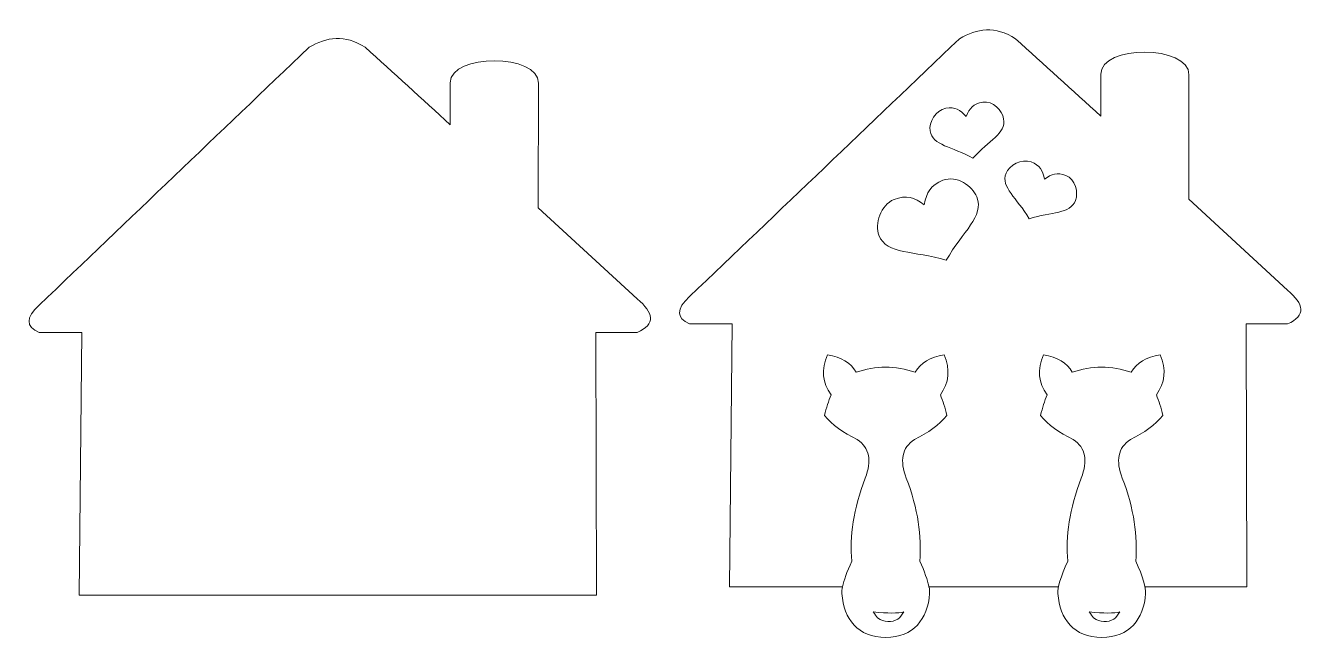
# Model space of a CAD drawing. Header units: centimetres. Extents: x -22 to 19.8, y 32.9 to 52.9.
import ezdxf

# ---------------------------------------------------------------- set-up
doc = ezdxf.new("R2010")
doc.units = ezdxf.units.CM
doc.header["$MEASUREMENT"] = 0
doc.layers.add('layer 1', color=7, linetype='Continuous')

msp = doc.modelspace()

# ---------------------------------------------------------------- linework, layer by layer
at = {"layer": 'layer 1', "color": 250, "lineweight": 9}
for points, knots in [([(14.56965, 34.58392), (14.56965, 34.58392), (17.89375, 34.58392), (17.89375, 34.58392), (17.89375, 34.58392), (17.89375, 34.58392), (17.87087, 43.16392), (17.87087, 43.16392), (17.87087, 43.16392), (18.32084, 43.16392), (18.77081, 43.16392), (19.22079, 43.16392), (19.22079, 43.16392), (19.83666, 43.43276), (19.76419, 43.81028), (19.22079, 44.26216), (19.22079, 44.26216), (19.22079, 44.26216), (15.99471, 47.23656), (15.99471, 47.23656), (15.99471, 47.23656), (15.99471, 47.23656), (16.00539, 51.30307), (16.00539, 51.30307), (16.00539, 51.30307), (16.00794, 52.27481), (13.12305, 52.28616), (13.12327, 51.31447), (13.12327, 51.31447), (13.12327, 51.31447), (13.12327, 49.94784), (13.12327, 49.94784), (13.12327, 49.94784), (12.19663, 50.79059), (11.26999, 51.63334), (10.34335, 52.47608), (10.34335, 52.47608), (9.68171, 52.90519), (9.08302, 52.80982), (8.51295, 52.47608), (8.51295, 52.47608), (5.57669, 49.66947), (2.64042, 46.86286), (-0.29585, 44.05624), (-0.29585, 44.05624), (-0.7382, 43.65203), (-0.73819, 43.35459), (-0.29585, 43.16392), (-0.29585, 43.16392), (-0.29585, 43.16392), (1.09983, 43.16392), (1.09983, 43.16392), (1.09983, 43.16392), (1.09983, 43.16392), (1.00831, 34.58392), (1.00831, 34.58392), (1.00831, 34.58392), (1.00831, 34.58392), (4.69676, 34.58392), (4.69676, 34.58392)], [0, 0, 0, 0, 0.0625, 0.0625, 0.0625, 0.0625, 0.125, 0.125, 0.125, 0.125, 0.1875, 0.1875, 0.1875, 0.1875, 0.25, 0.25, 0.25, 0.25, 0.3125, 0.3125, 0.3125, 0.3125, 0.375, 0.375, 0.375, 0.375, 0.4375, 0.4375, 0.4375, 0.4375, 0.5, 0.5, 0.5, 0.5, 0.5625, 0.5625, 0.5625, 0.5625, 0.625, 0.625, 0.625, 0.625, 0.6875, 0.6875, 0.6875, 0.6875, 0.75, 0.75, 0.75, 0.75, 0.8125, 0.8125, 0.8125, 0.8125, 0.875, 0.875, 0.875, 0.875, 1, 1, 1, 1]), ([(-12.71364, 52.19732), (-15.6499, 49.39071), (-18.58617, 46.5841), (-21.52244, 43.77748), (-21.52244, 43.77748), (-21.96479, 43.37327), (-21.96478, 43.07583), (-21.52244, 42.88516), (-21.52244, 42.88516), (-21.52244, 42.88516), (-20.12676, 42.88516), (-20.12676, 42.88516), (-20.12676, 42.88516), (-20.12676, 42.88516), (-20.21828, 34.30516), (-20.21828, 34.30516), (-20.21828, 34.30516), (-20.21828, 34.30516), (-3.33284, 34.30516), (-3.33284, 34.30516), (-3.33284, 34.30516), (-3.33284, 34.30516), (-3.35572, 42.88516), (-3.35572, 42.88516), (-3.35572, 42.88516), (-2.90575, 42.88516), (-2.45578, 42.88516), (-2.0058, 42.88516), (-2.0058, 42.88516), (-1.38993, 43.154), (-1.4624, 43.53152), (-2.0058, 43.9834), (-2.0058, 43.9834), (-2.0058, 43.9834), (-5.23188, 46.9578), (-5.23188, 46.9578), (-5.23188, 46.9578), (-5.23188, 46.9578), (-5.2212, 51.02431), (-5.2212, 51.02431), (-5.2212, 51.02431), (-5.21865, 51.99605), (-8.10354, 52.0074), (-8.10332, 51.03571), (-8.10332, 51.03571), (-8.10332, 51.03571), (-8.10332, 49.66908), (-8.10332, 49.66908), (-8.10332, 49.66908), (-9.02996, 50.51183), (-9.9566, 51.35458), (-10.88324, 52.19732), (-10.88324, 52.19732), (-11.54488, 52.62643), (-12.14357, 52.53106), (-12.71364, 52.19732)], [0, 0, 0, 0, 0.06666667, 0.06666667, 0.06666667, 0.06666667, 0.13333333, 0.13333333, 0.13333333, 0.13333333, 0.2, 0.2, 0.2, 0.2, 0.26666667, 0.26666667, 0.26666667, 0.26666667, 0.33333333, 0.33333333, 0.33333333, 0.33333333, 0.4, 0.4, 0.4, 0.4, 0.46666667, 0.46666667, 0.46666667, 0.46666667, 0.53333333, 0.53333333, 0.53333333, 0.53333333, 0.6, 0.6, 0.6, 0.6, 0.66666667, 0.66666667, 0.66666667, 0.66666667, 0.73333333, 0.73333333, 0.73333333, 0.73333333, 0.8, 0.8, 0.8, 0.8, 0.86666667, 0.86666667, 0.86666667, 0.86666667, 1, 1, 1, 1]), ([(8.7305, 49.94046), (8.8411, 50.20737), (8.97149, 50.35311), (9.27191, 50.40222), (9.27191, 50.40222), (9.60356, 50.45646), (9.91255, 50.12983), (9.9563, 49.86227), (9.9563, 49.86227), (10.03555, 49.3776), (9.47559, 49.15648), (8.95401, 48.57355), (8.95401, 48.57355), (8.27393, 48.96), (7.6322, 48.98461), (7.55296, 49.46929), (7.55296, 49.46929), (7.50921, 49.73683), (7.73857, 50.15149), (8.07022, 50.20573), (8.07022, 50.20573), (8.37064, 50.25486), (8.54066, 50.15824), (8.7305, 49.94046)], [0, 0, 0, 0, 0.14285714, 0.14285714, 0.14285714, 0.14285714, 0.28571429, 0.28571429, 0.28571429, 0.28571429, 0.42857143, 0.42857143, 0.42857143, 0.42857143, 0.57142857, 0.57142857, 0.57142857, 0.57142857, 0.71428571, 0.71428571, 0.71428571, 0.71428571, 1, 1, 1, 1]), ([(11.28704, 47.89027), (11.51804, 48.06379), (11.70444, 48.12292), (11.98806, 48.01236), (11.98806, 48.01236), (12.30118, 47.89032), (12.40102, 47.45192), (12.30256, 47.19932), (12.30256, 47.19932), (12.12421, 46.74174), (11.52964, 46.83626), (10.78404, 46.59977), (10.78404, 46.59977), (10.39515, 47.27846), (9.8552, 47.62613), (10.03356, 48.08371), (10.03356, 48.08371), (10.13201, 48.3363), (10.54043, 48.5766), (10.85355, 48.45456), (10.85355, 48.45456), (11.13718, 48.34402), (11.2344, 48.17434), (11.28704, 47.89027)], [0, 0, 0, 0, 0.14285714, 0.14285714, 0.14285714, 0.14285714, 0.28571429, 0.28571429, 0.28571429, 0.28571429, 0.42857143, 0.42857143, 0.42857143, 0.42857143, 0.57142857, 0.57142857, 0.57142857, 0.57142857, 0.71428571, 0.71428571, 0.71428571, 0.71428571, 1, 1, 1, 1]), ([(7.36694, 47.05753), (7.44015, 47.45804), (7.57658, 47.69749), (7.97592, 47.85425), (7.97592, 47.85425), (8.41678, 48.02733), (8.93934, 47.66894), (9.07896, 47.3133), (9.07896, 47.3133), (9.33187, 46.66904), (8.62597, 46.19836), (8.08023, 45.24057), (8.08023, 45.24057), (7.02865, 45.5713), (6.13722, 45.41492), (5.88431, 46.05917), (5.88431, 46.05917), (5.74469, 46.41481), (5.93773, 47.05412), (6.37859, 47.22719), (6.37859, 47.22719), (6.77792, 47.38396), (7.04082, 47.30128), (7.36694, 47.05753)], [0, 0, 0, 0, 0.14285714, 0.14285714, 0.14285714, 0.14285714, 0.28571429, 0.28571429, 0.28571429, 0.28571429, 0.42857143, 0.42857143, 0.42857143, 0.42857143, 0.57142857, 0.57142857, 0.57142857, 0.57142857, 0.71428571, 0.71428571, 0.71428571, 0.71428571, 1, 1, 1, 1]), ([(7.51625, 34.59834), (7.47356, 34.79861), (7.37541, 35.07208), (7.21608, 35.41928), (7.21608, 35.41928), (7.28823, 36.21588), (7.16147, 37.1269), (6.77911, 38.13132), (6.77911, 38.13132), (6.56091, 38.70452), (6.62994, 39.11606), (7.04235, 39.38837), (7.04235, 39.38837), (7.49701, 39.60853), (7.85123, 39.87188), (8.10503, 40.17844), (8.10503, 40.17844), (8.04597, 40.42197), (7.97433, 40.64633), (7.89014, 40.85151), (7.89014, 40.85151), (8.17724, 41.2408), (8.21754, 41.67571), (8.01111, 42.15624), (8.01111, 42.15624), (7.56017, 42.07881), (7.24732, 41.88889), (7.07257, 41.58655), (7.07257, 41.58655), (6.42045, 41.80643), (5.77741, 41.80645), (5.14343, 41.58657), (5.14343, 41.58657), (4.96868, 41.88893), (4.65583, 42.07882), (4.20489, 42.15626), (4.20489, 42.15626), (3.99846, 41.67572), (4.03878, 41.2408), (4.32586, 40.85151), (4.32586, 40.85151), (4.24165, 40.64635), (4.17003, 40.42198), (4.11096, 40.17845), (4.11096, 40.17845), (4.36476, 39.87189), (4.71899, 39.60855), (5.17365, 39.38837), (5.17365, 39.38837), (5.58606, 39.11608), (5.65509, 38.70452), (5.43689, 38.13132), (5.43689, 38.13132), (5.05453, 37.1269), (4.92777, 36.21588), (4.99992, 35.41929), (4.99992, 35.41929), (4.83673, 35.06369), (4.73771, 34.78542), (4.69675, 34.58392)], [0, 0, 0, 0, 0.0625, 0.0625, 0.0625, 0.0625, 0.125, 0.125, 0.125, 0.125, 0.1875, 0.1875, 0.1875, 0.1875, 0.25, 0.25, 0.25, 0.25, 0.3125, 0.3125, 0.3125, 0.3125, 0.375, 0.375, 0.375, 0.375, 0.4375, 0.4375, 0.4375, 0.4375, 0.5, 0.5, 0.5, 0.5, 0.5625, 0.5625, 0.5625, 0.5625, 0.625, 0.625, 0.625, 0.625, 0.6875, 0.6875, 0.6875, 0.6875, 0.75, 0.75, 0.75, 0.75, 0.8125, 0.8125, 0.8125, 0.8125, 0.875, 0.875, 0.875, 0.875, 1, 1, 1, 1]), ([(13.15806, 32.92812), (12.24953, 32.92812), (11.78677, 33.52661), (11.72644, 34.36), (11.72644, 34.36), (11.71251, 34.55246), (11.81429, 34.90502), (12.05031, 35.41931), (12.05031, 35.41931), (11.97816, 36.2159), (12.10492, 37.12692), (12.48728, 38.13134), (12.48728, 38.13134), (12.70548, 38.70454), (12.63645, 39.1161), (12.22404, 39.38839), (12.22404, 39.38839), (11.76938, 39.60857), (11.41515, 39.87191), (11.16135, 40.17847), (11.16135, 40.17847), (11.22042, 40.422), (11.29204, 40.64637), (11.37625, 40.85153), (11.37625, 40.85153), (11.08917, 41.24082), (11.04885, 41.67574), (11.25528, 42.15628), (11.25528, 42.15628), (11.70622, 42.07884), (12.01907, 41.88895), (12.19382, 41.58659), (12.19382, 41.58659), (12.8278, 41.80647), (13.47084, 41.80645), (14.12296, 41.58657), (14.12296, 41.58657), (14.29771, 41.88891), (14.61056, 42.07883), (15.0615, 42.15626), (15.0615, 42.15626), (15.26793, 41.67573), (15.22763, 41.24082), (14.94053, 40.85153), (14.94053, 40.85153), (15.02472, 40.64635), (15.09636, 40.42199), (15.15542, 40.17846), (15.15542, 40.17846), (14.90162, 39.8719), (14.5474, 39.60855), (14.09274, 39.38839), (14.09274, 39.38839), (13.68033, 39.11608), (13.6113, 38.70454), (13.8295, 38.13134), (13.8295, 38.13134), (14.21186, 37.12692), (14.33862, 36.2159), (14.26647, 35.4193), (14.26647, 35.4193), (14.50249, 34.90499), (14.60427, 34.55246), (14.59034, 34.36), (14.59034, 34.36), (14.53001, 33.52661), (14.06659, 32.92812), (13.15806, 32.92812)], [0, 0, 0, 0, 0.05555556, 0.05555556, 0.05555556, 0.05555556, 0.11111111, 0.11111111, 0.11111111, 0.11111111, 0.16666667, 0.16666667, 0.16666667, 0.16666667, 0.22222222, 0.22222222, 0.22222222, 0.22222222, 0.27777778, 0.27777778, 0.27777778, 0.27777778, 0.33333333, 0.33333333, 0.33333333, 0.33333333, 0.38888889, 0.38888889, 0.38888889, 0.38888889, 0.44444444, 0.44444444, 0.44444444, 0.44444444, 0.5, 0.5, 0.5, 0.5, 0.55555556, 0.55555556, 0.55555556, 0.55555556, 0.61111111, 0.61111111, 0.61111111, 0.61111111, 0.66666667, 0.66666667, 0.66666667, 0.66666667, 0.72222222, 0.72222222, 0.72222222, 0.72222222, 0.77777778, 0.77777778, 0.77777778, 0.77777778, 0.83333333, 0.83333333, 0.83333333, 0.83333333, 0.88888889, 0.88888889, 0.88888889, 0.88888889, 1, 1, 1, 1]), ([(7.51925, 34.58392), (7.53753, 34.494), (7.54425, 34.41937), (7.53995, 34.35998), (7.53995, 34.35998), (7.47962, 33.52659), (7.0162, 32.9281), (6.10767, 32.9281), (6.10767, 32.9281), (5.19914, 32.9281), (4.73638, 33.52659), (4.67605, 34.35998), (4.67605, 34.35998), (4.67175, 34.41937), (4.67847, 34.494), (4.69675, 34.58392)], [0, 0, 0, 0, 0.2, 0.2, 0.2, 0.2, 0.4, 0.4, 0.4, 0.4, 0.6, 0.6, 0.6, 0.6, 1, 1, 1, 1]), ([(5.69977, 33.76132), (6.18082, 33.71205), (6.51225, 33.71205), (6.69409, 33.76132), (6.69409, 33.76132), (6.61387, 33.65561), (6.58095, 33.57702), (6.49936, 33.52527), (6.49936, 33.52527), (6.31469, 33.40811), (6.05006, 33.41492), (5.84217, 33.56741), (5.84217, 33.56741), (5.77747, 33.61487), (5.76157, 33.68828), (5.69977, 33.76132)], [0, 0, 0, 0, 0.2, 0.2, 0.2, 0.2, 0.4, 0.4, 0.4, 0.4, 0.6, 0.6, 0.6, 0.6, 1, 1, 1, 1]), ([(12.75016, 33.76134), (12.81196, 33.6883), (12.82786, 33.61489), (12.89256, 33.56743), (12.89256, 33.56743), (13.10045, 33.41494), (13.36508, 33.40813), (13.54975, 33.52529), (13.54975, 33.52529), (13.63134, 33.57704), (13.66426, 33.65563), (13.74448, 33.76134)], [0, 0, 0, 0, 0.25, 0.25, 0.25, 0.25, 0.5, 0.5, 0.5, 0.5, 1, 1, 1, 1])]:
    msp.add_open_spline(points, degree=3, knots=knots, dxfattribs=at)
for points in [[(7.51925, 34.58392), (7.51828, 34.58868), (7.51728, 34.59349), (7.51625, 34.59834)], [(7.51925, 34.58392), (7.51925, 34.58392), (11.74714, 34.58392), (11.74714, 34.58392)], [(12.75016, 33.76134), (13.23121, 33.71207), (13.56264, 33.71207), (13.74448, 33.76134)]]:
    msp.add_open_spline(points, degree=3, dxfattribs=at)

doc.saveas('drawing.dxf')
